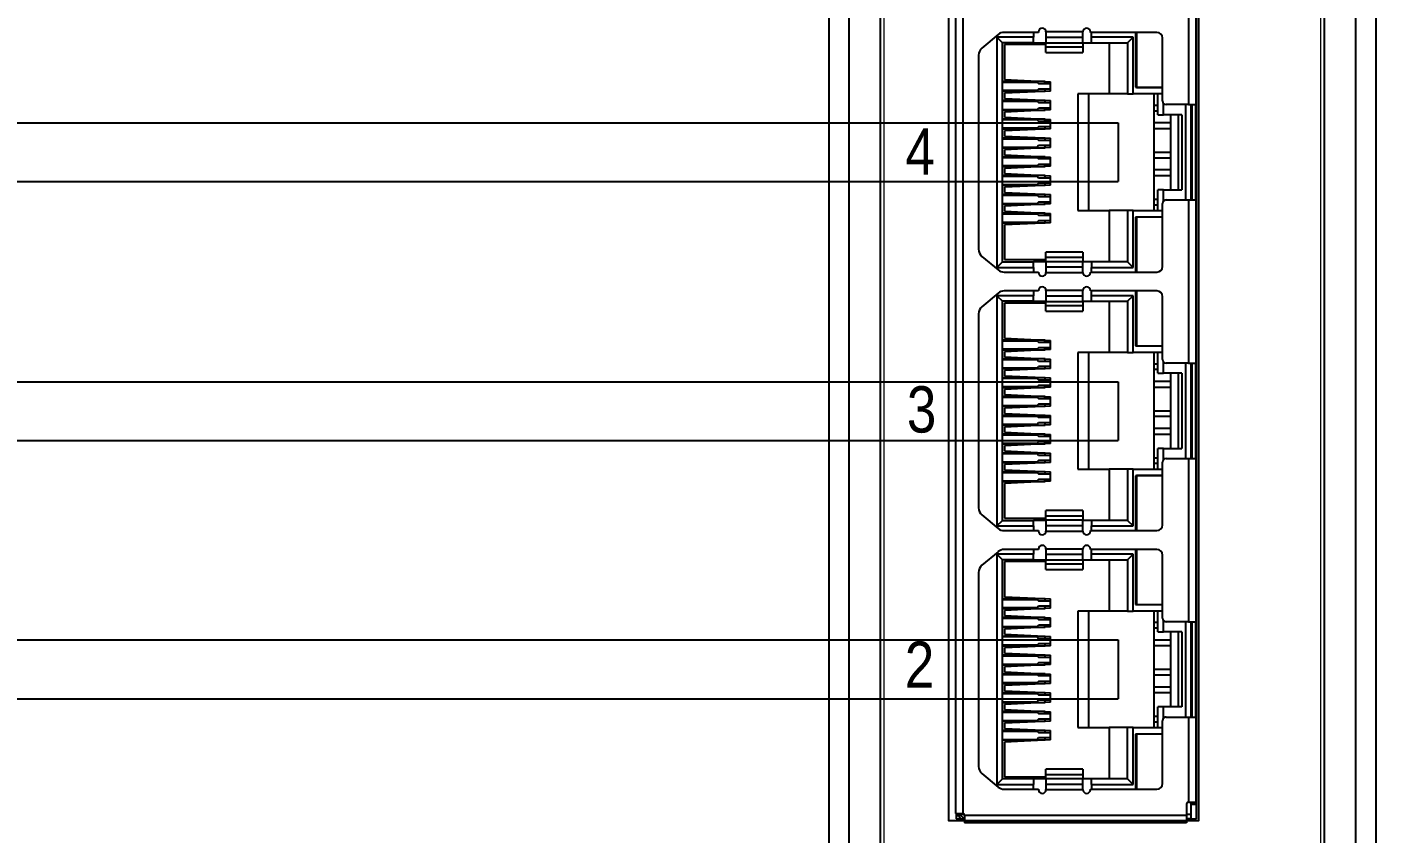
# Model space of a CAD drawing. Header units: inches. Extents: x 0 to 316, y -1 to 150.
# Drawn here: x 220.85 to 222.286, y 39.167 to 40.026 of the extents above; entities that cross this region are included whole.
import ezdxf

# ---------------------------------------------------------------- set-up
doc = ezdxf.new("R2010")
doc.units = ezdxf.units.IN
doc.header["$MEASUREMENT"] = 0
doc.styles.add('尺寸标注Arial', font='arial.ttf', dxfattribs={"width": 0.7})

# ---------------------------------------------------------------- blocks, each defined once
blk = doc.blocks.new('AB 1783-US5T')
at = {"color": 2}
for p, q in [((-0.5925, 4.5177), (-0.5925, 0.0001)), ((0.5728, 0), (0.5728, 4.5177)), ((-0.5493, 0.0001), (-0.5492, 4.5079)), ((0.5295, 0), (0.5295, 4.5079)), ((-0.4823, 0.1673), (-0.4823, 4.3406)), ((0.4626, 4.3406), (0.4626, 0.1673)), ((0.1909, 1.5846), (0.1909, 3.8799)), ((-0.3228, 3.8597), (-0.3228, 1.5959)), ((-0.3071, 3.8597), (-0.3071, 1.5959)), ((0.1732, 3.4514), (0.1732, 3.1042)), ((0.189, 3.4514), (0.189, 3.1042)), ((-0.2319, 3.2531), (-0.2665, 3.2242)), ((-0.1567, 3.2477), (-0.2343, 3.2477)), ((-0.2343, 3.2477), (-0.2343, 2.7579)), ((-0.2343, 3.2477), (-0.2224, 3.2358)), ((-0.1457, 3.2577), (-0.2193, 3.2577)), ((-0.1567, 3.2577), (-0.1567, 3.2477)), ((-0.1567, 3.2358), (-0.1567, 3.2477)), ((-0.1457, 3.2587), (-0.1457, 3.2577)), ((-0.0512, 3.2587), (-0.1299, 3.2587)), ((-0.1299, 3.2587), (-0.1299, 3.2469)), ((-0.0512, 3.2469), (-0.1299, 3.2469)), ((-0.1299, 3.2469), (-0.1299, 3.2356)), ((-0.0512, 3.2469), (-0.0512, 3.2587)), ((-0.0512, 3.2356), (-0.0512, 3.2469)), ((-0.0354, 3.2577), (-0.0354, 3.2587)), ((0.1063, 3.2577), (-0.0354, 3.2577)), ((-0.0327, 3.2477), (-0.0327, 3.2577)), ((0.0555, 3.2477), (-0.0327, 3.2477)), ((-0.0327, 3.2358), (-0.0327, 3.2477)), ((0.0555, 3.2477), (0.0437, 3.2358)), ((0.0555, 3.1268), (0.0555, 3.2477)), ((0.061, 3.2577), (0.061, 3.141)), ((0.063, 3.2577), (0.063, 3.1408)), ((0.1909, 3.2616), (0.189, 3.2616)), ((-0.1567, 3.2358), (-0.2224, 3.2358)), ((-0.2224, 2.7697), (-0.2224, 3.2358)), ((-0.2185, 3.2319), (-0.2185, 3.1573)), ((-0.1299, 3.2319), (-0.2185, 3.2319)), ((-0.1567, 3.2358), (-0.1299, 3.2358)), ((-0.1299, 3.2356), (-0.0512, 3.2356)), ((-0.1299, 3.2263), (-0.1299, 3.2356)), ((-0.0512, 3.2263), (-0.1299, 3.2263)), ((-0.1299, 3.215), (-0.1299, 3.2263)), ((-0.0512, 3.2358), (-0.0327, 3.2358)), ((-0.0512, 3.2356), (-0.0512, 3.2263)), ((-0.0512, 3.2263), (-0.0512, 3.215)), ((-0.0327, 3.2358), (0.0437, 3.2358)), ((0.0043, 3.2358), (0.0043, 3.1268)), ((0.0437, 3.2358), (0.0437, 3.1268)), ((0.1181, 3.112), (0.1181, 3.2459)), ((0.189, 3.2419), (0.1909, 3.2419)), ((-0.2736, 3.2091), (-0.2736, 2.7964)), ((-0.1299, 3.215), (-0.0512, 3.215)), ((0.061, 3.2126), (0.063, 3.2146)), ((0.061, 3.2126), (0.063, 3.2126)), ((0.061, 3.191), (0.063, 3.189)), ((0.061, 3.191), (0.063, 3.191)), ((0.1909, 3.1876), (0.189, 3.1876)), ((0.189, 3.1679), (0.1909, 3.1679)), ((0.1909, 3.1616), (0.189, 3.1616)), ((-0.1319, 3.153), (-0.2224, 3.153)), ((-0.2224, 3.1516), (-0.1488, 3.1516)), ((-0.1488, 3.1339), (-0.2224, 3.1339)), ((-0.2224, 3.1325), (-0.1319, 3.1325)), ((-0.2185, 3.1573), (-0.1201, 3.1526)), ((-0.1201, 3.1329), (-0.2185, 3.1282)), ((-0.1488, 3.1516), (-0.1456, 3.1487)), ((-0.1456, 3.1369), (-0.1488, 3.1339)), ((-0.1456, 3.1487), (-0.1201, 3.1487)), ((-0.1201, 3.1369), (-0.1456, 3.1369)), ((-0.1319, 3.1487), (-0.1319, 3.153)), ((-0.1319, 3.1325), (-0.1319, 3.1369)), ((-0.1201, 3.1329), (-0.1201, 3.1526)), ((0.061, 3.141), (0.1181, 3.141)), ((0.063, 3.1408), (0.1181, 3.1408)), ((0.189, 3.1419), (0.1909, 3.1419)), ((0.1909, 3.1366), (0.189, 3.1366)), ((-0.1319, 3.113), (-0.2224, 3.113)), ((-0.2224, 3.1116), (-0.1488, 3.1116)), ((-0.2185, 3.1282), (-0.2185, 3.1173)), ((-0.2185, 3.1173), (-0.1201, 3.1126)), ((-0.1488, 3.1116), (-0.1456, 3.1087)), ((-0.1456, 3.1087), (-0.1201, 3.1087)), ((-0.1319, 3.1087), (-0.1319, 3.113)), ((-0.1201, 3.0929), (-0.1201, 3.1126)), ((-0.0622, 3.1268), (-0.0622, 2.8788)), ((0.0043, 3.1268), (-0.0622, 3.1268)), ((-0.0386, 2.8788), (-0.0386, 3.1268)), ((0.0437, 3.1268), (0.0043, 3.1268)), ((0.0437, 3.1268), (0.0555, 3.1268)), ((0.1181, 3.1268), (0.0555, 3.1268)), ((0.1004, 2.8788), (0.1004, 3.1268)), ((0.1083, 3.0827), (0.1083, 3.1268)), ((0.1201, 3.0827), (0.1201, 3.1068)), ((0.1732, 3.1042), (0.126, 3.1042)), ((0.1673, 3.1042), (0.1673, 2.9014)), ((0.1732, 3.1042), (0.189, 3.1042)), ((0.1791, 2.9014), (0.1791, 3.1042)), ((0.1811, 2.9014), (0.1811, 3.1042)), ((0.189, 3.1189), (0.1909, 3.1189)), ((0.189, 2.9014), (0.189, 3.1042)), ((-0.2224, 3.0939), (-0.1488, 3.0939)), ((-0.2224, 3.0925), (-0.1319, 3.0925)), ((-0.1201, 3.0929), (-0.2185, 3.0882)), ((-0.2185, 3.0882), (-0.2185, 3.0773)), ((-0.2185, 3.0773), (-0.1201, 3.0726)), ((-0.1488, 3.0939), (-0.1456, 3.0969)), ((-0.1201, 3.0969), (-0.1456, 3.0969)), ((-0.1319, 3.0925), (-0.1319, 3.0969)), ((0.1083, 3.1022), (0.1004, 3.1022)), ((0.1083, 3.0904), (0.1004, 3.0904)), ((0.1083, 3.0827), (0.1201, 3.0827)), ((0.1594, 3.0827), (0.1201, 3.0827)), ((0.1358, 2.9229), (0.1358, 3.0827)), ((0.1516, 3.0827), (0.1516, 2.9229)), ((0.1594, 3.0827), (0.1594, 2.9229)), ((0.1811, 3.0876), (0.1791, 3.0876)), ((0.1909, 3.0876), (0.189, 3.0876)), ((-0.1319, 3.073), (-0.2224, 3.073)), ((-0.1488, 3.0716), (-0.2224, 3.0716)), ((-0.1488, 3.0539), (-0.2224, 3.0539)), ((-0.2224, 3.0525), (-0.1319, 3.0525)), ((-0.1201, 3.0529), (-0.2185, 3.0482)), ((-0.2185, 3.0482), (-0.2185, 3.0373)), ((-0.1488, 3.0716), (-0.1456, 3.0687)), ((-0.1456, 3.0569), (-0.1488, 3.0539)), ((-0.1456, 3.0687), (-0.1201, 3.0687)), ((-0.1201, 3.0569), (-0.1456, 3.0569)), ((-0.1319, 3.0687), (-0.1319, 3.073)), ((-0.1319, 3.0525), (-0.1319, 3.0569)), ((-0.1201, 3.0529), (-0.1201, 3.0726)), ((0.1358, 3.0652), (0.1004, 3.0652)), ((0.1004, 3.0534), (0.1358, 3.0534)), ((0.1791, 3.0679), (0.1811, 3.0679)), ((0.1791, 3.0618), (0.1811, 3.0618)), ((0.189, 3.0679), (0.1909, 3.0679)), ((0.189, 3.0618), (0.1909, 3.0618)), ((-0.1319, 3.033), (-0.2224, 3.033)), ((-0.2224, 3.0316), (-0.1488, 3.0316)), ((-0.2185, 3.0373), (-0.1201, 3.0326)), ((-0.1488, 3.0316), (-0.1456, 3.0287)), ((-0.1456, 3.0169), (-0.1488, 3.0139)), ((-0.1456, 3.0287), (-0.1201, 3.0287)), ((-0.1201, 3.0169), (-0.1456, 3.0169)), ((-0.1319, 3.0287), (-0.1319, 3.033)), ((-0.1319, 3.0125), (-0.1319, 3.0169)), ((-0.1201, 3.0129), (-0.1201, 3.0326)), ((-0.2224, 3.0139), (-0.1488, 3.0139)), ((-0.2224, 3.0125), (-0.1319, 3.0125)), ((-0.1319, 2.993), (-0.2224, 2.993)), ((-0.2224, 2.9916), (-0.1488, 2.9916)), ((-0.1201, 3.0129), (-0.2185, 3.0082)), ((-0.2185, 3.0082), (-0.2185, 2.9973)), ((-0.2185, 2.9973), (-0.1201, 2.9926)), ((-0.1488, 2.9916), (-0.1456, 2.9887)), ((-0.1201, 2.9887), (-0.1456, 2.9887)), ((-0.1319, 2.9887), (-0.1319, 2.993)), ((-0.1201, 2.9729), (-0.1201, 2.9926)), ((0.1358, 3.0022), (0.1004, 3.0022)), ((0.1358, 2.9904), (0.1004, 2.9904)), ((-0.1488, 2.9739), (-0.2224, 2.9739)), ((-0.2224, 2.9725), (-0.1319, 2.9725)), ((-0.1201, 2.9729), (-0.2185, 2.9682)), ((-0.2185, 2.9682), (-0.2185, 2.9573)), ((-0.1456, 2.9769), (-0.1488, 2.9739)), ((-0.1201, 2.9769), (-0.1456, 2.9769)), ((-0.1319, 2.9725), (-0.1319, 2.9769)), ((0.1358, 2.9652), (0.1004, 2.9652)), ((-0.1319, 2.953), (-0.2224, 2.953)), ((-0.2224, 2.9516), (-0.1488, 2.9516)), ((-0.2224, 2.9339), (-0.1488, 2.9339)), ((-0.2224, 2.9325), (-0.1319, 2.9325)), ((-0.2185, 2.9573), (-0.1201, 2.9526)), ((-0.1201, 2.9329), (-0.2185, 2.9282)), ((-0.1488, 2.9516), (-0.1456, 2.9487)), ((-0.1456, 2.9369), (-0.1488, 2.9339)), ((-0.1456, 2.9487), (-0.1201, 2.9487)), ((-0.1201, 2.9369), (-0.1456, 2.9369)), ((-0.1319, 2.9487), (-0.1319, 2.953)), ((-0.1319, 2.9325), (-0.1319, 2.9369)), ((-0.1201, 2.9329), (-0.1201, 2.9526)), ((0.1004, 2.9534), (0.1358, 2.9534)), ((0.1811, 2.9437), (0.1791, 2.9437)), ((0.1811, 2.9366), (0.1791, 2.9366)), ((0.1909, 2.9437), (0.189, 2.9437)), ((0.1909, 2.9366), (0.189, 2.9366)), ((-0.1319, 2.913), (-0.2224, 2.913)), ((-0.2224, 2.9116), (-0.1488, 2.9116)), ((-0.2185, 2.9282), (-0.2185, 2.9173)), ((-0.2185, 2.9173), (-0.1201, 2.9126)), ((-0.1488, 2.9116), (-0.1456, 2.9087)), ((-0.1456, 2.9087), (-0.1201, 2.9087)), ((-0.1319, 2.9087), (-0.1319, 2.913)), ((-0.1201, 2.8929), (-0.1201, 2.9126)), ((0.1083, 2.9022), (0.1004, 2.9022)), ((0.1083, 2.8788), (0.1083, 2.9229)), ((0.1201, 2.9229), (0.1083, 2.9229)), ((0.1201, 2.8987), (0.1201, 2.9229)), ((0.1201, 2.9229), (0.1594, 2.9229)), ((0.126, 2.9014), (0.1732, 2.9014)), ((0.1732, 2.9014), (0.1732, 2.5542)), ((0.1732, 2.9014), (0.189, 2.9014)), ((0.1791, 2.9189), (0.1811, 2.9189)), ((0.189, 2.9189), (0.1909, 2.9189)), ((0.189, 2.9014), (0.189, 2.5542)), ((-0.2224, 2.8939), (-0.1488, 2.8939)), ((-0.2224, 2.8925), (-0.1319, 2.8925)), ((-0.1319, 2.873), (-0.2224, 2.873)), ((-0.1201, 2.8929), (-0.2185, 2.8882)), ((-0.2185, 2.8882), (-0.2185, 2.8773)), ((-0.2185, 2.8773), (-0.1201, 2.8726)), ((-0.1456, 2.8969), (-0.1488, 2.8939)), ((-0.1201, 2.8969), (-0.1456, 2.8969)), ((-0.1319, 2.8925), (-0.1319, 2.8969)), ((-0.1319, 2.8687), (-0.1319, 2.873)), ((-0.1201, 2.8529), (-0.1201, 2.8726)), ((-0.0622, 2.8788), (0.0043, 2.8788)), ((0.0043, 2.8788), (0.0043, 2.7697)), ((0.0437, 2.8788), (0.0043, 2.8788)), ((0.0437, 2.8788), (0.0437, 2.7697)), ((0.0555, 2.8788), (0.0437, 2.8788)), ((0.0555, 2.7579), (0.0555, 2.8788)), ((0.0555, 2.8788), (0.1181, 2.8788)), ((0.1083, 2.8904), (0.1004, 2.8904)), ((0.1181, 2.7597), (0.1181, 2.8935)), ((0.1909, 2.8876), (0.189, 2.8876)), ((-0.2224, 2.8716), (-0.1488, 2.8716)), ((-0.2224, 2.8539), (-0.1488, 2.8539)), ((-0.2224, 2.8525), (-0.1319, 2.8525)), ((-0.1201, 2.8529), (-0.2185, 2.8482)), ((-0.2185, 2.8482), (-0.2185, 2.7744)), ((-0.1488, 2.8716), (-0.1456, 2.8687)), ((-0.1456, 2.8569), (-0.1488, 2.8539)), ((-0.1456, 2.8687), (-0.1201, 2.8687)), ((-0.1201, 2.8569), (-0.1456, 2.8569)), ((-0.1319, 2.8525), (-0.1319, 2.8569)), ((0.1181, 2.8646), (0.061, 2.8646)), ((0.061, 2.8646), (0.061, 2.7479)), ((0.1181, 2.8648), (0.063, 2.8648)), ((0.063, 2.8648), (0.063, 2.7479)), ((0.189, 2.8679), (0.1909, 2.8679)), ((0.1909, 2.8636), (0.189, 2.8636)), ((0.189, 2.8439), (0.1909, 2.8439)), ((0.063, 2.8166), (0.061, 2.8146)), ((0.1909, 2.8366), (0.189, 2.8366)), ((0.189, 2.8189), (0.1909, 2.8189)), ((-0.0512, 2.7905), (-0.1299, 2.7905)), ((-0.1299, 2.7793), (-0.1299, 2.7905)), ((-0.0512, 2.7905), (-0.0512, 2.7793)), ((0.063, 2.8146), (0.061, 2.8146)), ((0.063, 2.791), (0.061, 2.7929)), ((0.063, 2.7929), (0.061, 2.7929)), ((-0.2665, 2.7813), (-0.2319, 2.7524)), ((-0.2343, 2.7579), (-0.2224, 2.7697)), ((-0.2343, 2.7579), (-0.1567, 2.7579)), ((-0.2224, 2.7697), (-0.1567, 2.7697)), ((-0.2185, 2.7744), (-0.1299, 2.7744)), ((-0.1567, 2.7579), (-0.1567, 2.7697)), ((-0.1299, 2.7697), (-0.1567, 2.7697)), ((-0.1567, 2.7579), (-0.1567, 2.7479)), ((-0.1299, 2.7793), (-0.0512, 2.7793)), ((-0.1299, 2.7699), (-0.1299, 2.7793)), ((-0.0512, 2.7699), (-0.1299, 2.7699)), ((-0.1299, 2.7699), (-0.1299, 2.7587)), ((-0.1299, 2.7587), (-0.0512, 2.7587)), ((-0.1299, 2.7587), (-0.1299, 2.7469)), ((-0.0512, 2.7793), (-0.0512, 2.7699)), ((-0.0512, 2.7587), (-0.0512, 2.7699)), ((-0.0327, 2.7697), (-0.0512, 2.7697)), ((-0.0512, 2.7469), (-0.0512, 2.7587)), ((0.0437, 2.7697), (-0.0327, 2.7697)), ((-0.0327, 2.7697), (-0.0327, 2.7579)), ((-0.0327, 2.7579), (0.0555, 2.7579)), ((-0.0327, 2.7479), (-0.0327, 2.7579)), ((0.0437, 2.7697), (0.0555, 2.7579)), ((0.1909, 2.7636), (0.189, 2.7636)), ((-0.2193, 2.7479), (-0.1457, 2.7479)), ((-0.1457, 2.7479), (-0.1457, 2.7469)), ((-0.1299, 2.7469), (-0.0512, 2.7469)), ((-0.0354, 2.7469), (-0.0354, 2.7479)), ((-0.0354, 2.7479), (0.1063, 2.7479)), ((0.189, 2.7439), (0.1909, 2.7439)), ((0.189, 2.7337), (0.1909, 2.7337)), ((-0.2319, 2.7031), (-0.2665, 2.6742)), ((-0.1457, 2.7077), (-0.2193, 2.7077)), ((-0.1567, 2.7077), (-0.1567, 2.6977)), ((-0.1457, 2.7087), (-0.1457, 2.7077)), ((-0.0512, 2.7087), (-0.1299, 2.7087)), ((-0.1299, 2.7087), (-0.1299, 2.6969)), ((-0.0512, 2.6969), (-0.0512, 2.7087)), ((-0.0354, 2.7077), (-0.0354, 2.7087)), ((0.1063, 2.7077), (-0.0354, 2.7077)), ((-0.0327, 2.6977), (-0.0327, 2.7077)), ((0.061, 2.7077), (0.061, 2.591)), ((0.063, 2.7077), (0.063, 2.5908)), ((0.1909, 2.7219), (0.189, 2.7219)), ((0.1909, 2.7116), (0.189, 2.7116)), ((-0.1567, 2.6977), (-0.2343, 2.6977)), ((-0.2343, 2.6977), (-0.2343, 2.2079)), ((-0.2343, 2.6977), (-0.2224, 2.6858)), ((-0.2224, 2.2197), (-0.2224, 2.6858)), ((-0.1567, 2.6858), (-0.2224, 2.6858)), ((-0.2185, 2.6819), (-0.2185, 2.6073)), ((-0.1299, 2.6819), (-0.2185, 2.6819)), ((-0.1567, 2.6858), (-0.1567, 2.6977)), ((-0.1567, 2.6858), (-0.1299, 2.6858)), ((-0.0512, 2.6969), (-0.1299, 2.6969)), ((-0.1299, 2.6969), (-0.1299, 2.6856)), ((-0.1299, 2.6856), (-0.0512, 2.6856)), ((-0.1299, 2.6763), (-0.1299, 2.6856)), ((-0.0512, 2.6763), (-0.1299, 2.6763)), ((-0.1299, 2.665), (-0.1299, 2.6763)), ((-0.0512, 2.6856), (-0.0512, 2.6969)), ((-0.0512, 2.6858), (-0.0327, 2.6858)), ((-0.0512, 2.6856), (-0.0512, 2.6763)), ((-0.0512, 2.6763), (-0.0512, 2.665)), ((0.0555, 2.6977), (-0.0327, 2.6977)), ((-0.0327, 2.6858), (-0.0327, 2.6977)), ((-0.0327, 2.6858), (0.0437, 2.6858)), ((0.0043, 2.6858), (0.0043, 2.5768)), ((0.0555, 2.6977), (0.0437, 2.6858)), ((0.0437, 2.6858), (0.0437, 2.5768)), ((0.0555, 2.5768), (0.0555, 2.6977)), ((0.1181, 2.562), (0.1181, 2.6959)), ((0.189, 2.6919), (0.1909, 2.6919)), ((-0.2736, 2.6591), (-0.2736, 2.2464)), ((-0.1299, 2.665), (-0.0512, 2.665)), ((0.061, 2.6626), (0.063, 2.6646)), ((0.061, 2.6626), (0.063, 2.6626)), ((0.061, 2.641), (0.063, 2.641)), ((0.061, 2.641), (0.063, 2.639)), ((0.1909, 2.6376), (0.189, 2.6376)), ((0.189, 2.6179), (0.1909, 2.6179)), ((-0.1319, 2.603), (-0.2224, 2.603)), ((-0.2224, 2.6016), (-0.1488, 2.6016)), ((-0.2185, 2.6073), (-0.1201, 2.6026)), ((-0.1488, 2.6016), (-0.1456, 2.5987)), ((-0.1456, 2.5869), (-0.1488, 2.5839)), ((-0.1456, 2.5987), (-0.1201, 2.5987)), ((-0.1201, 2.5869), (-0.1456, 2.5869)), ((-0.1319, 2.5987), (-0.1319, 2.603)), ((-0.1319, 2.5825), (-0.1319, 2.5869)), ((-0.1201, 2.5829), (-0.1201, 2.6026)), ((0.061, 2.591), (0.1181, 2.591)), ((0.063, 2.5908), (0.1181, 2.5908)), ((0.1909, 2.6116), (0.189, 2.6116)), ((0.189, 2.5919), (0.1909, 2.5919)), ((0.1909, 2.5866), (0.189, 2.5866)), ((-0.1488, 2.5839), (-0.2224, 2.5839)), ((-0.2224, 2.5825), (-0.1319, 2.5825)), ((-0.1319, 2.563), (-0.2224, 2.563)), ((-0.2224, 2.5616), (-0.1488, 2.5616)), ((-0.1201, 2.5829), (-0.2185, 2.5782)), ((-0.2185, 2.5782), (-0.2185, 2.5673)), ((-0.2185, 2.5673), (-0.1201, 2.5626)), ((-0.1488, 2.5616), (-0.1456, 2.5587)), ((-0.1456, 2.5587), (-0.1201, 2.5587)), ((-0.1319, 2.5587), (-0.1319, 2.563)), ((-0.1201, 2.5429), (-0.1201, 2.5626)), ((-0.0622, 2.5768), (-0.0622, 2.3288)), ((0.0043, 2.5768), (-0.0622, 2.5768)), ((-0.0386, 2.3288), (-0.0386, 2.5768)), ((0.0437, 2.5768), (0.0043, 2.5768)), ((0.0437, 2.5768), (0.0555, 2.5768)), ((0.1181, 2.5768), (0.0555, 2.5768)), ((0.1004, 2.3288), (0.1004, 2.5768)), ((0.1083, 2.5327), (0.1083, 2.5768)), ((0.1201, 2.5327), (0.1201, 2.5568)), ((0.189, 2.5689), (0.1909, 2.5689)), ((-0.2224, 2.5439), (-0.1488, 2.5439)), ((-0.2224, 2.5425), (-0.1319, 2.5425)), ((-0.1201, 2.5429), (-0.2185, 2.5382)), ((-0.2185, 2.5382), (-0.2185, 2.5273)), ((-0.1488, 2.5439), (-0.1456, 2.5469)), ((-0.1201, 2.5469), (-0.1456, 2.5469)), ((-0.1319, 2.5425), (-0.1319, 2.5469)), ((0.1083, 2.5522), (0.1004, 2.5522)), ((0.1083, 2.5404), (0.1004, 2.5404)), ((0.1083, 2.5327), (0.1201, 2.5327)), ((0.1594, 2.5327), (0.1201, 2.5327)), ((0.1732, 2.5542), (0.126, 2.5542)), ((0.1358, 2.3729), (0.1358, 2.5327)), ((0.1516, 2.5327), (0.1516, 2.3729)), ((0.1594, 2.5327), (0.1594, 2.3729)), ((0.1673, 2.5542), (0.1673, 2.3514)), ((0.1732, 2.5542), (0.189, 2.5542)), ((0.1791, 2.3514), (0.1791, 2.5542)), ((0.1811, 2.5376), (0.1791, 2.5376)), ((0.1811, 2.3514), (0.1811, 2.5542)), ((0.189, 2.3514), (0.189, 2.5542)), ((0.1909, 2.5376), (0.189, 2.5376)), ((-0.1319, 2.523), (-0.2224, 2.523)), ((-0.1488, 2.5216), (-0.2224, 2.5216)), ((-0.1488, 2.5039), (-0.2224, 2.5039)), ((-0.2224, 2.5025), (-0.1319, 2.5025)), ((-0.2185, 2.5273), (-0.1201, 2.5226)), ((-0.1201, 2.5029), (-0.2185, 2.4982)), ((-0.1488, 2.5216), (-0.1456, 2.5187)), ((-0.1456, 2.5069), (-0.1488, 2.5039)), ((-0.1456, 2.5187), (-0.1201, 2.5187)), ((-0.1201, 2.5069), (-0.1456, 2.5069)), ((-0.1319, 2.5187), (-0.1319, 2.523)), ((-0.1319, 2.5025), (-0.1319, 2.5069)), ((-0.1201, 2.5029), (-0.1201, 2.5226)), ((0.1358, 2.5152), (0.1004, 2.5152)), ((0.1004, 2.5034), (0.1358, 2.5034)), ((0.1791, 2.5179), (0.1811, 2.5179)), ((0.1791, 2.5118), (0.1811, 2.5118)), ((0.189, 2.5179), (0.1909, 2.5179)), ((0.189, 2.5118), (0.1909, 2.5118)), ((-0.1319, 2.483), (-0.2224, 2.483)), ((-0.2224, 2.4816), (-0.1488, 2.4816)), ((-0.2185, 2.4982), (-0.2185, 2.4873)), ((-0.2185, 2.4873), (-0.1201, 2.4826)), ((-0.1488, 2.4816), (-0.1456, 2.4787)), ((-0.1456, 2.4787), (-0.1201, 2.4787)), ((-0.1319, 2.4787), (-0.1319, 2.483)), ((-0.1201, 2.4629), (-0.1201, 2.4826)), ((-0.2224, 2.4639), (-0.1488, 2.4639)), ((-0.2224, 2.4625), (-0.1319, 2.4625)), ((-0.1319, 2.443), (-0.2224, 2.443)), ((-0.1201, 2.4629), (-0.2185, 2.4582)), ((-0.2185, 2.4582), (-0.2185, 2.4473)), ((-0.2185, 2.4473), (-0.1201, 2.4426)), ((-0.1456, 2.4669), (-0.1488, 2.4639)), ((-0.1201, 2.4669), (-0.1456, 2.4669)), ((-0.1319, 2.4625), (-0.1319, 2.4669)), ((-0.1319, 2.4387), (-0.1319, 2.443)), ((-0.1201, 2.4229), (-0.1201, 2.4426)), ((0.1358, 2.4522), (0.1004, 2.4522)), ((-0.2224, 2.4416), (-0.1488, 2.4416)), ((-0.1488, 2.4239), (-0.2224, 2.4239)), ((-0.2224, 2.4225), (-0.1319, 2.4225)), ((-0.1201, 2.4229), (-0.2185, 2.4182)), ((-0.2185, 2.4182), (-0.2185, 2.4073)), ((-0.1488, 2.4416), (-0.1456, 2.4387)), ((-0.1456, 2.4269), (-0.1488, 2.4239)), ((-0.1201, 2.4387), (-0.1456, 2.4387)), ((-0.1201, 2.4269), (-0.1456, 2.4269)), ((-0.1319, 2.4225), (-0.1319, 2.4269)), ((0.1358, 2.4404), (0.1004, 2.4404)), ((0.1358, 2.4152), (0.1004, 2.4152)), ((-0.1319, 2.403), (-0.2224, 2.403)), ((-0.2224, 2.4016), (-0.1488, 2.4016)), ((-0.2185, 2.4073), (-0.1201, 2.4026)), ((-0.1488, 2.4016), (-0.1456, 2.3987)), ((-0.1456, 2.3869), (-0.1488, 2.3839)), ((-0.1456, 2.3987), (-0.1201, 2.3987)), ((-0.1201, 2.3869), (-0.1456, 2.3869)), ((-0.1319, 2.3987), (-0.1319, 2.403)), ((-0.1319, 2.3825), (-0.1319, 2.3869)), ((-0.1201, 2.3829), (-0.1201, 2.4026)), ((0.1004, 2.4034), (0.1358, 2.4034)), ((0.1811, 2.3937), (0.1791, 2.3937)), ((0.1811, 2.3866), (0.1791, 2.3866)), ((0.1909, 2.3937), (0.189, 2.3937)), ((0.1909, 2.3866), (0.189, 2.3866)), ((-0.2224, 2.3839), (-0.1488, 2.3839)), ((-0.2224, 2.3825), (-0.1319, 2.3825)), ((-0.1319, 2.363), (-0.2224, 2.363)), ((-0.2224, 2.3616), (-0.1488, 2.3616)), ((-0.1201, 2.3829), (-0.2185, 2.3782)), ((-0.2185, 2.3782), (-0.2185, 2.3673)), ((-0.2185, 2.3673), (-0.1201, 2.3626)), ((-0.1488, 2.3616), (-0.1456, 2.3587)), ((-0.1456, 2.3587), (-0.1201, 2.3587)), ((-0.1319, 2.3587), (-0.1319, 2.363)), ((-0.1201, 2.3429), (-0.1201, 2.3626)), ((0.1083, 2.3288), (0.1083, 2.3729)), ((0.1201, 2.3729), (0.1083, 2.3729)), ((0.1201, 2.3487), (0.1201, 2.3729)), ((0.1201, 2.3729), (0.1594, 2.3729)), ((0.1791, 2.3689), (0.1811, 2.3689)), ((0.189, 2.3689), (0.1909, 2.3689)), ((-0.2224, 2.3439), (-0.1488, 2.3439)), ((-0.2224, 2.3425), (-0.1319, 2.3425)), ((-0.1201, 2.3429), (-0.2185, 2.3382)), ((-0.2185, 2.3382), (-0.2185, 2.3273)), ((-0.2185, 2.3273), (-0.1201, 2.3226)), ((-0.1456, 2.3469), (-0.1488, 2.3439)), ((-0.1201, 2.3469), (-0.1456, 2.3469)), ((-0.1319, 2.3425), (-0.1319, 2.3469)), ((-0.0622, 2.3288), (0.0043, 2.3288)), ((0.0043, 2.3288), (0.0043, 2.2197)), ((0.0437, 2.3288), (0.0043, 2.3288)), ((0.0437, 2.3288), (0.0437, 2.2197)), ((0.0555, 2.3288), (0.0437, 2.3288)), ((0.0555, 2.2079), (0.0555, 2.3288)), ((0.0555, 2.3288), (0.1181, 2.3288)), ((0.1083, 2.3522), (0.1004, 2.3522)), ((0.1083, 2.3404), (0.1004, 2.3404)), ((0.1181, 2.2097), (0.1181, 2.3435)), ((0.126, 2.3514), (0.1732, 2.3514)), ((0.1732, 2.3514), (0.1732, 2.0042)), ((0.1732, 2.3514), (0.189, 2.3514)), ((0.189, 2.3514), (0.189, 2.0042)), ((0.1909, 2.3376), (0.189, 2.3376)), ((-0.1319, 2.323), (-0.2224, 2.323)), ((-0.2224, 2.3216), (-0.1488, 2.3216)), ((-0.2224, 2.3039), (-0.1488, 2.3039)), ((-0.2224, 2.3025), (-0.1319, 2.3025)), ((-0.1201, 2.3029), (-0.2185, 2.2982)), ((-0.2185, 2.2982), (-0.2185, 2.2244)), ((-0.1488, 2.3216), (-0.1456, 2.3187)), ((-0.1456, 2.3069), (-0.1488, 2.3039)), ((-0.1456, 2.3187), (-0.1201, 2.3187)), ((-0.1201, 2.3069), (-0.1456, 2.3069)), ((-0.1319, 2.3187), (-0.1319, 2.323)), ((-0.1319, 2.3025), (-0.1319, 2.3069)), ((-0.1201, 2.3029), (-0.1201, 2.3226)), ((0.1181, 2.3146), (0.061, 2.3146)), ((0.061, 2.3146), (0.061, 2.1979)), ((0.063, 2.3148), (0.063, 2.1979)), ((0.1181, 2.3148), (0.063, 2.3148)), ((0.189, 2.3179), (0.1909, 2.3179)), ((0.1909, 2.3136), (0.189, 2.3136)), ((0.189, 2.2939), (0.1909, 2.2939)), ((0.1909, 2.2866), (0.189, 2.2866)), ((0.063, 2.2666), (0.061, 2.2646)), ((0.063, 2.2646), (0.061, 2.2646)), ((0.063, 2.241), (0.061, 2.2429)), ((0.063, 2.2429), (0.061, 2.2429)), ((0.189, 2.2689), (0.1909, 2.2689)), ((-0.2665, 2.2313), (-0.2319, 2.2024)), ((-0.2343, 2.2079), (-0.2224, 2.2197)), ((-0.2224, 2.2197), (-0.1567, 2.2197)), ((-0.2185, 2.2244), (-0.1299, 2.2244)), ((-0.1567, 2.2079), (-0.1567, 2.2197)), ((-0.1299, 2.2197), (-0.1567, 2.2197)), ((-0.0512, 2.2405), (-0.1299, 2.2405)), ((-0.1299, 2.2293), (-0.1299, 2.2405)), ((-0.1299, 2.2293), (-0.0512, 2.2293)), ((-0.1299, 2.2199), (-0.1299, 2.2293)), ((-0.0512, 2.2199), (-0.1299, 2.2199)), ((-0.1299, 2.2199), (-0.1299, 2.2087)), ((-0.0512, 2.2405), (-0.0512, 2.2293)), ((-0.0512, 2.2293), (-0.0512, 2.2199)), ((-0.0512, 2.2087), (-0.0512, 2.2199)), ((-0.0327, 2.2197), (-0.0512, 2.2197)), ((0.0437, 2.2197), (-0.0327, 2.2197)), ((-0.0327, 2.2197), (-0.0327, 2.2079)), ((0.0437, 2.2197), (0.0555, 2.2079)), ((0.1909, 2.2136), (0.189, 2.2136)), ((-0.2343, 2.2079), (-0.1567, 2.2079)), ((-0.2193, 2.1979), (-0.1457, 2.1979)), ((-0.1567, 2.2079), (-0.1567, 2.1979)), ((-0.1457, 2.1979), (-0.1457, 2.1969)), ((-0.1299, 2.2087), (-0.0512, 2.2087)), ((-0.1299, 2.2087), (-0.1299, 2.1969)), ((-0.1299, 2.1969), (-0.0512, 2.1969)), ((-0.0512, 2.1969), (-0.0512, 2.2087)), ((-0.0354, 2.1969), (-0.0354, 2.1979)), ((-0.0354, 2.1979), (0.1063, 2.1979)), ((-0.0327, 2.2079), (0.0555, 2.2079)), ((-0.0327, 2.1979), (-0.0327, 2.2079)), ((0.189, 2.1939), (0.1909, 2.1939)), ((0.189, 2.1837), (0.1909, 2.1837)), ((-0.1457, 2.1577), (-0.2193, 2.1577)), ((-0.1567, 2.1577), (-0.1567, 2.1477)), ((-0.1457, 2.1587), (-0.1457, 2.1577)), ((-0.0512, 2.1587), (-0.1299, 2.1587)), ((-0.1299, 2.1587), (-0.1299, 2.1469)), ((-0.0512, 2.1469), (-0.0512, 2.1587)), ((-0.0354, 2.1577), (-0.0354, 2.1587)), ((0.1063, 2.1577), (-0.0354, 2.1577)), ((-0.0327, 2.1477), (-0.0327, 2.1577)), ((0.061, 2.1577), (0.061, 2.041)), ((0.063, 2.1577), (0.063, 2.0408)), ((0.1909, 2.1719), (0.189, 2.1719)), ((0.1909, 2.1616), (0.189, 2.1616)), ((-0.2319, 2.1531), (-0.2665, 2.1242)), ((-0.1567, 2.1477), (-0.2343, 2.1477)), ((-0.2343, 2.1477), (-0.2343, 1.6579)), ((-0.2343, 2.1477), (-0.2224, 2.1358)), ((-0.1567, 2.1358), (-0.2224, 2.1358)), ((-0.2224, 1.6697), (-0.2224, 2.1358)), ((-0.2185, 2.1319), (-0.2185, 2.0573)), ((-0.1299, 2.1319), (-0.2185, 2.1319)), ((-0.1567, 2.1358), (-0.1567, 2.1477)), ((-0.1567, 2.1358), (-0.1299, 2.1358)), ((-0.0512, 2.1469), (-0.1299, 2.1469)), ((-0.1299, 2.1469), (-0.1299, 2.1356)), ((-0.1299, 2.1356), (-0.0512, 2.1356)), ((-0.1299, 2.1263), (-0.1299, 2.1356)), ((-0.0512, 2.1263), (-0.1299, 2.1263)), ((-0.1299, 2.115), (-0.1299, 2.1263)), ((-0.0512, 2.1356), (-0.0512, 2.1469)), ((-0.0512, 2.1358), (-0.0327, 2.1358)), ((-0.0512, 2.1356), (-0.0512, 2.1263)), ((-0.0512, 2.1263), (-0.0512, 2.115)), ((0.0555, 2.1477), (-0.0327, 2.1477)), ((-0.0327, 2.1358), (-0.0327, 2.1477)), ((-0.0327, 2.1358), (0.0437, 2.1358)), ((0.0043, 2.1358), (0.0043, 2.0268)), ((0.0555, 2.1477), (0.0437, 2.1358)), ((0.0437, 2.1358), (0.0437, 2.0268)), ((0.0555, 2.0268), (0.0555, 2.1477)), ((0.1181, 2.012), (0.1181, 2.1459)), ((0.189, 2.1419), (0.1909, 2.1419)), ((-0.2736, 2.1091), (-0.2736, 1.6964)), ((-0.1299, 2.115), (-0.0512, 2.115)), ((0.063, 2.1146), (0.061, 2.1126)), ((0.063, 2.1126), (0.061, 2.1126)), ((0.063, 2.091), (0.061, 2.091)), ((0.063, 2.089), (0.061, 2.091)), ((0.1909, 2.0876), (0.189, 2.0876)), ((-0.1319, 2.053), (-0.2224, 2.053)), ((-0.2224, 2.0516), (-0.1488, 2.0516)), ((-0.2185, 2.0573), (-0.1201, 2.0526)), ((-0.1488, 2.0516), (-0.1456, 2.0487)), ((-0.1456, 2.0487), (-0.1201, 2.0487)), ((-0.1319, 2.0487), (-0.1319, 2.053)), ((-0.1201, 2.0329), (-0.1201, 2.0526)), ((0.061, 2.041), (0.1181, 2.041)), ((0.063, 2.0408), (0.1181, 2.0408)), ((0.189, 2.0679), (0.1909, 2.0679)), ((0.1909, 2.0616), (0.189, 2.0616)), ((0.189, 2.0419), (0.1909, 2.0419)), ((-0.1488, 2.0339), (-0.2224, 2.0339)), ((-0.2224, 2.0325), (-0.1319, 2.0325)), ((-0.1319, 2.013), (-0.2224, 2.013)), ((-0.2224, 2.0116), (-0.1488, 2.0116)), ((-0.1201, 2.0329), (-0.2185, 2.0282)), ((-0.2185, 2.0282), (-0.2185, 2.0173)), ((-0.2185, 2.0173), (-0.1201, 2.0126)), ((-0.1456, 2.0369), (-0.1488, 2.0339)), ((-0.1488, 2.0116), (-0.1456, 2.0087)), ((-0.1201, 2.0369), (-0.1456, 2.0369)), ((-0.1319, 2.0325), (-0.1319, 2.0369)), ((-0.1319, 2.0087), (-0.1319, 2.013)), ((-0.1201, 1.9929), (-0.1201, 2.0126)), ((-0.0622, 2.0268), (-0.0622, 1.7788)), ((0.0043, 2.0268), (-0.0622, 2.0268)), ((-0.0386, 1.7788), (-0.0386, 2.0268)), ((0.0437, 2.0268), (0.0043, 2.0268)), ((0.0437, 2.0268), (0.0555, 2.0268)), ((0.1181, 2.0268), (0.0555, 2.0268)), ((0.1004, 1.7788), (0.1004, 2.0268)), ((0.1083, 1.9827), (0.1083, 2.0268)), ((0.1909, 2.0366), (0.189, 2.0366)), ((0.189, 2.0189), (0.1909, 2.0189)), ((-0.2224, 1.9939), (-0.1488, 1.9939)), ((-0.2224, 1.9925), (-0.1319, 1.9925)), ((-0.1201, 1.9929), (-0.2185, 1.9882)), ((-0.2185, 1.9882), (-0.2185, 1.9773)), ((-0.1488, 1.9939), (-0.1456, 1.9969)), ((-0.1456, 2.0087), (-0.1201, 2.0087)), ((-0.1201, 1.9969), (-0.1456, 1.9969)), ((-0.1319, 1.9925), (-0.1319, 1.9969)), ((0.1083, 2.0022), (0.1004, 2.0022)), ((0.1083, 1.9904), (0.1004, 1.9904)), ((0.1083, 1.9827), (0.1201, 1.9827)), ((0.1201, 1.9827), (0.1201, 2.0068)), ((0.1594, 1.9827), (0.1201, 1.9827)), ((0.1732, 2.0042), (0.126, 2.0042)), ((0.1358, 1.8229), (0.1358, 1.9827)), ((0.1516, 1.9827), (0.1516, 1.8229)), ((0.1594, 1.9827), (0.1594, 1.8229)), ((0.1673, 2.0042), (0.1673, 1.8014)), ((0.1732, 2.0042), (0.189, 2.0042)), ((0.1791, 1.8014), (0.1791, 2.0042)), ((0.1811, 1.9876), (0.1791, 1.9876)), ((0.1811, 1.8014), (0.1811, 2.0042)), ((0.189, 1.8014), (0.189, 2.0042)), ((0.1909, 1.9876), (0.189, 1.9876)), ((-0.1319, 1.973), (-0.2224, 1.973)), ((-0.1488, 1.9716), (-0.2224, 1.9716)), ((-0.1488, 1.9539), (-0.2224, 1.9539)), ((-0.2185, 1.9773), (-0.1201, 1.9726)), ((-0.1488, 1.9716), (-0.1456, 1.9687)), ((-0.1456, 1.9569), (-0.1488, 1.9539)), ((-0.1456, 1.9687), (-0.1201, 1.9687)), ((-0.1201, 1.9569), (-0.1456, 1.9569)), ((-0.1319, 1.9687), (-0.1319, 1.973)), ((-0.1319, 1.9525), (-0.1319, 1.9569)), ((-0.1201, 1.9529), (-0.1201, 1.9726)), ((0.1358, 1.9652), (0.1004, 1.9652)), ((0.1004, 1.9534), (0.1358, 1.9534)), ((0.1791, 1.9679), (0.1811, 1.9679)), ((0.1791, 1.9618), (0.1811, 1.9618)), ((0.189, 1.9679), (0.1909, 1.9679)), ((0.189, 1.9618), (0.1909, 1.9618)), ((-0.2224, 1.9525), (-0.1319, 1.9525)), ((-0.1319, 1.933), (-0.2224, 1.933)), ((-0.2224, 1.9316), (-0.1488, 1.9316)), ((-0.1201, 1.9529), (-0.2185, 1.9482)), ((-0.2185, 1.9482), (-0.2185, 1.9373)), ((-0.2185, 1.9373), (-0.1201, 1.9326)), ((-0.1488, 1.9316), (-0.1456, 1.9287)), ((-0.1456, 1.9287), (-0.1201, 1.9287)), ((-0.1319, 1.9287), (-0.1319, 1.933)), ((-0.1201, 1.9129), (-0.1201, 1.9326)), ((-0.2224, 1.9139), (-0.1488, 1.9139)), ((-0.2224, 1.9125), (-0.1319, 1.9125)), ((-0.1201, 1.9129), (-0.2185, 1.9082)), ((-0.2185, 1.9082), (-0.2185, 1.8973)), ((-0.2185, 1.8973), (-0.1201, 1.8926)), ((-0.1456, 1.9169), (-0.1488, 1.9139)), ((-0.1201, 1.9169), (-0.1456, 1.9169)), ((-0.1319, 1.9125), (-0.1319, 1.9169)), ((0.1358, 1.9022), (0.1004, 1.9022)), ((-0.1319, 1.893), (-0.2224, 1.893)), ((-0.2224, 1.8916), (-0.1488, 1.8916)), ((-0.1488, 1.8739), (-0.2224, 1.8739)), ((-0.2224, 1.8725), (-0.1319, 1.8725)), ((-0.1201, 1.8729), (-0.2185, 1.8682)), ((-0.2185, 1.8682), (-0.2185, 1.8573)), ((-0.1488, 1.8916), (-0.1456, 1.8887)), ((-0.1456, 1.8769), (-0.1488, 1.8739)), ((-0.1201, 1.8887), (-0.1456, 1.8887)), ((-0.1201, 1.8769), (-0.1456, 1.8769)), ((-0.1319, 1.8887), (-0.1319, 1.893)), ((-0.1319, 1.8725), (-0.1319, 1.8769)), ((-0.1201, 1.8729), (-0.1201, 1.8926)), ((0.1358, 1.8904), (0.1004, 1.8904)), ((-0.1319, 1.853), (-0.2224, 1.853)), ((-0.2224, 1.8516), (-0.1488, 1.8516)), ((-0.2185, 1.8573), (-0.1201, 1.8526)), ((-0.1488, 1.8516), (-0.1456, 1.8487)), ((-0.1456, 1.8487), (-0.1201, 1.8487)), ((-0.1319, 1.8487), (-0.1319, 1.853)), ((-0.1201, 1.8329), (-0.1201, 1.8526)), ((0.1358, 1.8652), (0.1004, 1.8652)), ((0.1004, 1.8534), (0.1358, 1.8534)), ((0.1811, 1.8437), (0.1791, 1.8437)), ((0.1909, 1.8437), (0.189, 1.8437)), ((-0.2224, 1.8339), (-0.1488, 1.8339)), ((-0.2224, 1.8325), (-0.1319, 1.8325)), ((-0.1319, 1.813), (-0.2224, 1.813)), ((-0.2224, 1.8116), (-0.1488, 1.8116)), ((-0.1201, 1.8329), (-0.2185, 1.8282)), ((-0.2185, 1.8282), (-0.2185, 1.8173)), ((-0.2185, 1.8173), (-0.1201, 1.8126)), ((-0.1456, 1.8369), (-0.1488, 1.8339)), ((-0.1488, 1.8116), (-0.1456, 1.8087)), ((-0.1201, 1.8369), (-0.1456, 1.8369)), ((-0.1319, 1.8325), (-0.1319, 1.8369)), ((-0.1319, 1.8087), (-0.1319, 1.813)), ((-0.1201, 1.7929), (-0.1201, 1.8126)), ((0.1083, 1.7788), (0.1083, 1.8229)), ((0.1201, 1.8229), (0.1083, 1.8229)), ((0.1201, 1.7987), (0.1201, 1.8229)), ((0.1594, 1.8229), (0.1201, 1.8229)), ((0.1811, 1.8366), (0.1791, 1.8366)), ((0.1791, 1.8189), (0.1811, 1.8189)), ((0.1909, 1.8366), (0.189, 1.8366)), ((0.189, 1.8189), (0.1909, 1.8189)), ((-0.2224, 1.7939), (-0.1488, 1.7939)), ((-0.2224, 1.7925), (-0.1319, 1.7925)), ((-0.1201, 1.7929), (-0.2185, 1.7882)), ((-0.2185, 1.7882), (-0.2185, 1.7773)), ((-0.1456, 1.7969), (-0.1488, 1.7939)), ((-0.1456, 1.8087), (-0.1201, 1.8087)), ((-0.1201, 1.7969), (-0.1456, 1.7969)), ((-0.1319, 1.7925), (-0.1319, 1.7969)), ((0.1083, 1.8022), (0.1004, 1.8022)), ((0.1083, 1.7904), (0.1004, 1.7904)), ((0.1181, 1.6597), (0.1181, 1.7935)), ((0.126, 1.8014), (0.1732, 1.8014)), ((0.1732, 1.8014), (0.1732, 1.6203)), ((0.1732, 1.8014), (0.189, 1.8014)), ((0.189, 1.8014), (0.189, 1.6203)), ((0.1909, 1.7876), (0.189, 1.7876)), ((-0.1319, 1.773), (-0.2224, 1.773)), ((-0.2224, 1.7716), (-0.1488, 1.7716)), ((-0.2224, 1.7539), (-0.1488, 1.7539)), ((-0.2224, 1.7525), (-0.1319, 1.7525)), ((-0.2185, 1.7773), (-0.1201, 1.7726)), ((-0.1201, 1.7529), (-0.2185, 1.7482)), ((-0.1488, 1.7716), (-0.1456, 1.7687)), ((-0.1456, 1.7569), (-0.1488, 1.7539)), ((-0.1456, 1.7687), (-0.1201, 1.7687)), ((-0.1201, 1.7569), (-0.1456, 1.7569)), ((-0.1319, 1.7687), (-0.1319, 1.773)), ((-0.1319, 1.7525), (-0.1319, 1.7569)), ((-0.1201, 1.7529), (-0.1201, 1.7726)), ((-0.0622, 1.7788), (0.0043, 1.7788)), ((0.0043, 1.7788), (0.0043, 1.6697)), ((0.0437, 1.7788), (0.0043, 1.7788)), ((0.0437, 1.6697), (0.0437, 1.7788)), ((0.0555, 1.7788), (0.0437, 1.7788)), ((0.0555, 1.6579), (0.0555, 1.7788)), ((0.0555, 1.7788), (0.1181, 1.7788)), ((0.1181, 1.7646), (0.061, 1.7646)), ((0.061, 1.7646), (0.061, 1.6479)), ((0.063, 1.7648), (0.063, 1.6479)), ((0.1181, 1.7648), (0.063, 1.7648)), ((0.189, 1.7679), (0.1909, 1.7679)), ((0.1909, 1.7636), (0.189, 1.7636)), ((-0.2185, 1.7482), (-0.2185, 1.6744)), ((0.189, 1.7439), (0.1909, 1.7439)), ((0.1909, 1.7398), (0.189, 1.7398)), ((0.063, 1.7166), (0.061, 1.7146)), ((0.063, 1.7146), (0.061, 1.7146)), ((-0.2665, 1.6813), (-0.2319, 1.6524)), ((-0.2343, 1.6579), (-0.2224, 1.6697)), ((-0.1567, 1.6697), (-0.2224, 1.6697)), ((-0.2185, 1.6744), (-0.1299, 1.6744)), ((-0.1567, 1.6697), (-0.1567, 1.6579)), ((-0.1299, 1.6697), (-0.1567, 1.6697)), ((-0.0512, 1.6905), (-0.1299, 1.6905)), ((-0.1299, 1.6793), (-0.1299, 1.6905)), ((-0.1299, 1.6793), (-0.0512, 1.6793)), ((-0.1299, 1.6699), (-0.1299, 1.6793)), ((-0.0512, 1.6699), (-0.1299, 1.6699)), ((-0.1299, 1.6699), (-0.1299, 1.6587)), ((-0.0512, 1.6905), (-0.0512, 1.6793)), ((-0.0512, 1.6793), (-0.0512, 1.6699)), ((-0.0512, 1.6587), (-0.0512, 1.6699)), ((-0.0327, 1.6697), (-0.0512, 1.6697)), ((0.0437, 1.6697), (-0.0327, 1.6697)), ((-0.0327, 1.6579), (-0.0327, 1.6697)), ((0.0555, 1.6579), (0.0437, 1.6697)), ((0.063, 1.691), (0.061, 1.6929)), ((0.063, 1.6929), (0.061, 1.6929)), ((-0.2343, 1.6579), (-0.1567, 1.6579)), ((-0.2193, 1.6479), (-0.1457, 1.6479)), ((-0.1567, 1.6479), (-0.1567, 1.6579)), ((-0.1457, 1.6479), (-0.1457, 1.6469)), ((-0.1299, 1.6587), (-0.0512, 1.6587)), ((-0.1299, 1.6587), (-0.1299, 1.6469)), ((-0.1299, 1.6469), (-0.0512, 1.6469)), ((-0.0512, 1.6469), (-0.0512, 1.6587)), ((-0.0354, 1.6469), (-0.0354, 1.6479)), ((-0.0354, 1.6479), (0.1063, 1.6479)), ((-0.0327, 1.6579), (0.0555, 1.6579)), ((-0.0327, 1.6579), (-0.0327, 1.6479)), ((0.1909, 1.6636), (0.189, 1.6636)), ((0.189, 1.6439), (0.1909, 1.6439)), ((0.1693, 1.6164), (0.1693, 1.5919)), ((0.1732, 1.6203), (0.189, 1.6203)), ((0.1791, 1.5937), (0.1791, 1.6203)), ((0.1791, 1.6158), (0.1909, 1.6158)), ((-0.3228, 1.5959), (-0.3071, 1.5959)), ((-0.3209, 1.5959), (-0.3209, 1.5846)), ((-0.3209, 1.5919), (-0.315, 1.5919)), ((-0.3209, 1.5846), (-0.3031, 1.5846)), ((-0.315, 1.5919), (-0.315, 1.5959)), ((-0.313, 1.5937), (-0.313, 1.5959)), ((-0.3036, 1.5937), (-0.313, 1.5937)), ((-0.3043, 1.5851), (-0.313, 1.5937)), ((-0.3031, 1.5851), (-0.3043, 1.5851)), ((-0.3032, 1.5851), (-0.3032, 1.5846)), ((0.1693, 1.5919), (-0.3031, 1.5919)), ((-0.3031, 1.5919), (-0.3031, 1.5762)), ((0.1791, 1.5937), (0.1693, 1.5937)), ((0.1693, 1.5919), (0.1693, 1.5762)), ((0.1791, 1.5851), (0.1693, 1.5851)), ((0.1693, 1.5846), (0.1909, 1.5846)), ((0.1791, 1.5851), (0.1791, 1.5937)), ((0.1693, 1.5762), (-0.3031, 1.5762))]:
    blk.add_line(p, q, dxfattribs=at)
at = {"color": 2, "linetype": 'Continuous', "lineweight": 15}
for p, q in [((-0.4744, 0.1673), (-0.4744, 4.3406)), ((0.4547, 4.3406), (0.4547, 0.1673)), ((-0.3366, 3.8839), (-0.3366, 1.5807)), ((0.1949, 1.5807), (0.1949, 3.8839)), ((-0.3366, 1.5807), (0.1949, 1.5807))]:
    blk.add_line(p, q, dxfattribs=at)
at = {"color": 2}
for centre, radius, start, end in [((-0.2193, 3.238), 0.0197, 90, 129.8056), ((-0.1378, 3.2587), 0.00787, 0, 180), ((-0.0433, 3.2587), 0.00787, 0, 180), ((0.1063, 3.2459), 0.0118, 0, 90), ((-0.2539, 3.2091), 0.0197, 129.8056, 180), ((0.126, 3.112), 0.00787, 180, 270), ((0.126, 2.8935), 0.00787, 90, 180), ((-0.2539, 2.7964), 0.0197, 180, 230.1944), ((0.1063, 2.7597), 0.0118, 270, 0), ((-0.2193, 2.7675), 0.0197, 230.1944, 270), ((-0.1378, 2.7469), 0.00787, 180, 0), ((-0.0433, 2.7469), 0.00787, 180, 0), ((-0.2193, 2.688), 0.0197, 90, 129.8056), ((-0.1378, 2.7087), 0.00787, 0, 180), ((-0.0433, 2.7087), 0.00787, 0, 180), ((0.1063, 2.6959), 0.0118, 0, 90), ((-0.2539, 2.6591), 0.0197, 129.8056, 180), ((0.126, 2.562), 0.00787, 180, 270), ((0.126, 2.3435), 0.00787, 90, 180), ((-0.2539, 2.2464), 0.0197, 180, 230.1944), ((-0.2193, 2.2175), 0.0197, 230.1944, 270), ((-0.1378, 2.1969), 0.00787, 180, 0), ((-0.0433, 2.1969), 0.00787, 180, 0), ((0.1063, 2.2097), 0.0118, 270, 0), ((-0.2193, 2.138), 0.0197, 90, 129.8056), ((-0.1378, 2.1587), 0.00787, 0, 180), ((-0.0433, 2.1587), 0.00787, 0, 180), ((0.1063, 2.1459), 0.0118, 0, 90), ((-0.2539, 2.1091), 0.0197, 129.8056, 180), ((0.126, 2.012), 0.00787, 180, 270), ((0.126, 1.7935), 0.00787, 90, 180), ((-0.2539, 1.6964), 0.0197, 180, 230.1944), ((-0.2193, 1.6675), 0.0197, 230.1944, 270), ((-0.1378, 1.6469), 0.00787, 180, 0), ((-0.0433, 1.6469), 0.00787, 180, 0), ((0.1063, 1.6597), 0.0118, 270, 0), ((0.1732, 1.6164), 0.00394, 90, 180), ((-0.3071, 1.5919), 0.00787, 180, 248.0055), ((-0.3071, 1.5919), 0.00394, 0, 90.0003)]:
    blk.add_arc(centre, radius, start, end, dxfattribs=at)
blk.add_open_spline([(-0.3366, 3.8839), (-0.3366, 3.8839), (-0.3366, 1.5807), (-0.3366, 1.5807), (-0.3366, 1.5807), (-0.3366, 1.5807), (0.1949, 1.5807), (0.1949, 1.5807), (0.1949, 1.5807), (0.1949, 1.5807), (0.1949, 3.8839), (0.1949, 3.8839), (0.1949, 3.8839), (0.1949, 3.8839), (-0.3366, 3.8839), (-0.3366, 3.8839)], degree=3, knots=[0, 0, 0, 0, 0.25, 0.25, 0.25, 0.25, 0.5, 0.5, 0.5, 0.5, 0.75, 0.75, 0.75, 0.75, 1, 1, 1, 1], dxfattribs=at)
at = {"color": 2, "char_height": 0.098425, "attachment_point": 1, "style": '尺寸标注Arial'}
for s, insert in [('{\\fArial Narrow|b0|i0|c0|p34;\\W1;4}', (-0.4293, 3.0534)), ('{\\fArial Narrow|b0|i0|c0|p34;\\W1;3}', (-0.4261, 2.505)), ('{\\fArial Narrow|b0|i0|c0|p34;\\W1;2}', (-0.4305, 1.962))]:
    blk.add_mtext_dynamic_manual_height_columns(s, width=0.230071, gutter_width=0.689, heights=[0], dxfattribs=dict(at, insert=insert))

msp = doc.modelspace()

# ---------------------------------------------------------------- linework, layer by layer
at = {"linetype": 'Continuous'}
for p, q in [((219.46875, 39.92383), (222.01201, 39.92383)), ((222.01201, 39.92383), (222.01201, 39.86133)), ((219.53125, 39.86133), (222.01201, 39.86133)), ((218.96875, 39.64853), (222.01201, 39.64853)), ((222.01201, 39.64853), (222.01201, 39.58603)), ((219.03125, 39.58603), (222.01201, 39.58603)), ((218.46875, 39.37383), (222.01201, 39.37383)), ((222.01201, 39.37383), (222.01201, 39.31133)), ((218.53125, 39.31133), (222.01201, 39.31133))]:
    msp.add_line(p, q, dxfattribs=at)

# ---------------------------------------------------------------- block references
at = {"linetype": 'Continuous', "xscale": 0.5, "yscale": 0.5, "zscale": 0.5}
msp.add_blockref('AB 1783-US5T', (222, 38.39119), dxfattribs=at)

doc.saveas('drawing.dxf')
